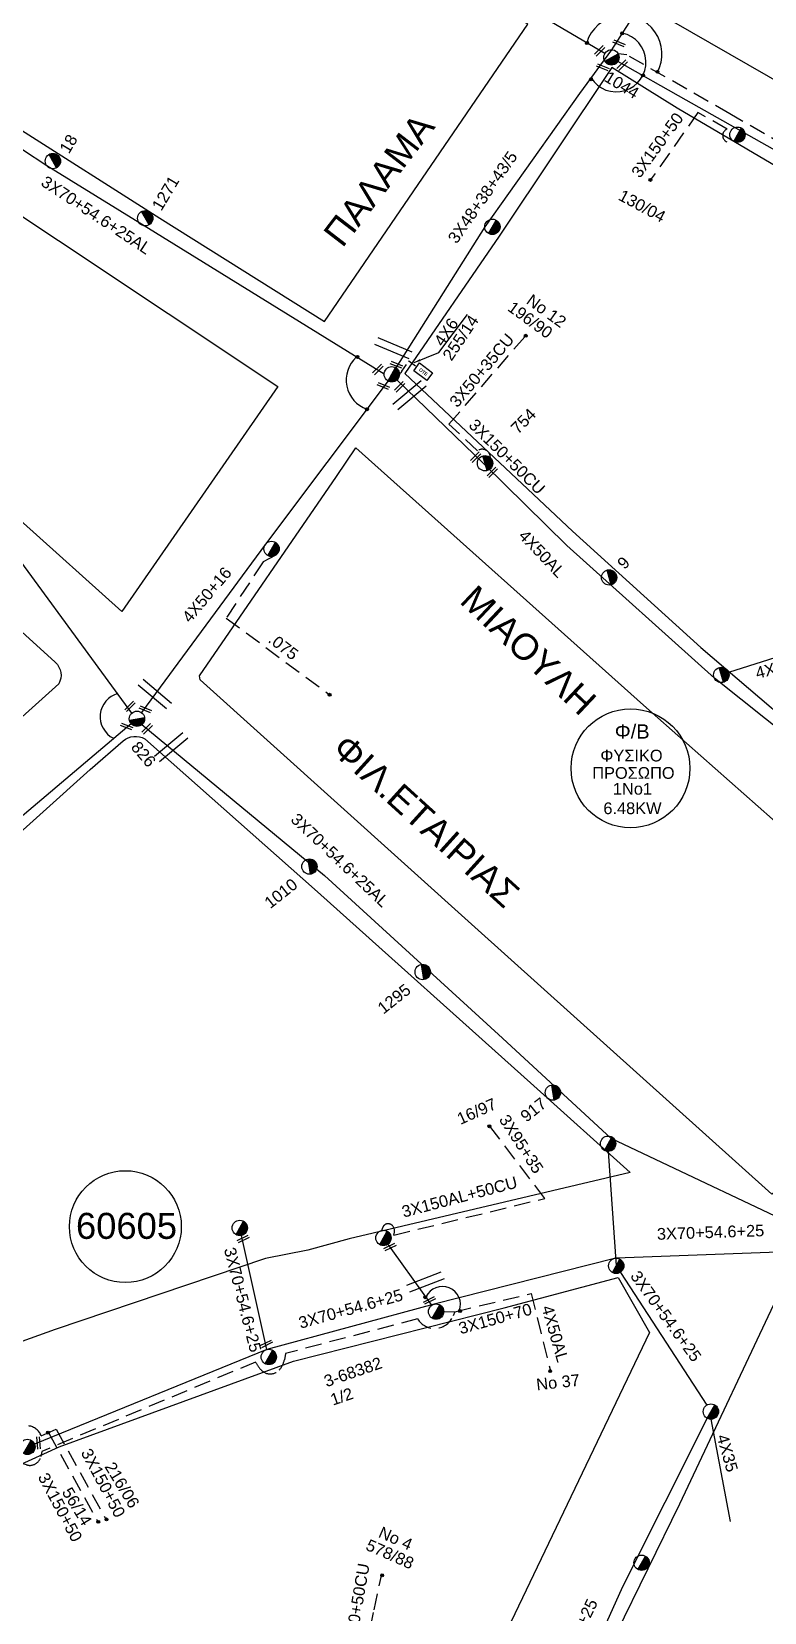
# Model space of a CAD drawing. Header units: millimetres. Extents: x 898 to 5598, y 789 to 3443.
# Drawn here: x 1955.3 to 2067.9, y 1443 to 1685.9 of the extents above; entities that cross this region are included whole.
import ezdxf
from ezdxf.enums import TextEntityAlignment as Align

# ---------------------------------------------------------------- set-up
doc = ezdxf.new("R2010")
doc.units = ezdxf.units.MM
doc.linetypes.add('DASHED', pattern=[19.05, 12.7, -6.35])
for name, color, linetype in [('4x50+13_5 ΕΝΑΕΡΙΑ', 7, 'SYN_LINE'), ('Pillar OTE', 7, 'Continuous'), ('Άγνωστα', 7, 'Continuous'), ('Γυμνά εναέρια ΧΤ (3Φ)   4x35CU', 7, 'Continuous'), ('Γυμνά εναέρια ΧΤ (3Φ)   4x50CU', 7, 'Continuous'), ('Γυμνά εναέρια ΧΤ και ΦΟΠ (3Φ)   4x50+16AL', 7, 'Continuous'), ('Επιγραφές - Σχήματα', 7, 'Continuous'), ('Καλώδια Χ.Τ. 3Χ50+35', 7, 'DASHED'), ('Καλώδια ΧΤ   3x150+50AL', 7, 'DASHED'), ('Καλώδια ΧΤ   3x150+50CU', 7, 'DASHED'), ('Καλώδια ΧΤ   3x150+70AL', 7, 'DASHED'), ('Καλώδια ΧΤ   3x150AL+50CU', 7, 'DASHED'), ('Καλώδια ΧΤ   3x95+35 XLPE', 7, 'DASHED'), ('Μηχανική τομή', 7, 'Continuous'), ('Στύλος ΦΜ', 7, 'Continuous'), ('Στύλος ΦΜ @ 1', 7, 'Continuous'), ('Συνδέσεις', 7, 'Continuous'), ('Συνεστραμμένα ΧΤ   3x70+54.6+25 AL', 7, 'SYN_LINE'), ('Τομή', 7, 'Continuous'), ('Υπόβαθρο ΔΕΗ', 7, 'Continuous'), ('Υπόγεια Καλώδια Δικτύου ΧΤ   .075', 7, 'DASHED'), ('Υπόγεια καλώδια Παροχών ΧΤ   4x50AL', 7, 'DASHED'), ('Υπόγεια καλώδια Παροχών ΧΤ   4x6', 7, 'DASHED')]:
    doc.layers.add(name, color=color, linetype=linetype)
doc.styles.add('ar', font='arial.ttf')
doc.styles.add('arial', font='arial.ttf')
doc.styles.get("Standard").update_dxf_attribs({"font": 'arial.ttf'})
doc.linetypes.add('SYN_LINE', pattern='A,0.5,-0.0001,["/\\/\\/\\/",Standard,S=0.1,R=0,X=0,Y=-0.05],-0.25', length=0.7501)
doc.dimstyles.new('ISO-25', dxfattribs={"dimtxt": 2.5, "dimasz": 2.5, "dimexe": 1.25, "dimexo": 0.625, "dimtad": 1, "dimtxsty": 'Standard', "dimcen": 2.5, "dimadec": 0, "dimazin": 0, "dimtfac": 1, "dimtmove": 0, "dimatfit": 3, "dimfxl": 1, "dimarcsym": 0})

# ---------------------------------------------------------------- blocks, each defined once
blk = doc.blocks.new('ΥΠΑΡΧΩΝ ΤΣΙΜΕΝΤΕΝΙΟΣ ΣΤΥΛΟΣ')
at = {"layer": 'Στύλος ΦΜ'}
blk.add_hatch(color=7, dxfattribs=at).paths.add_polyline_path([(-1.29, -2.28, 0.574793), (2.62, 0, 0.268822), (1.3, 2.27)])
at = {"layer": 'Στύλος ΦΜ', "color": 7}
blk.add_line((-1.29, -2.28), (1.3, 2.27), dxfattribs=at)
blk.add_circle((0, 0), 2.62, dxfattribs=at)
at = {"layer": 'Στύλος ΦΜ', "flags": 4}
for tag, p in [('ΑΡΙΘΜΟΣ', (-4.68, 8.05)), ('ΤΥΠΟΣ', (-4.91, 3.03))]:
    blk.add_attdef(tag, p, '', height=4, dxfattribs=at)
blk = doc.blocks.new('ΜΗΧΑΝΙΚΗ ΤΟΜΗ')
at = {"layer": 'Μηχανική τομή', "ltscale": 40}
for p, q in [((-1.89, 0.78), (1.89, 0.78)), ((1.89, 0), (-1.89, 0))]:
    blk.add_line(p, q, dxfattribs=at)
blk = doc.blocks.new('ΤΟΜΗ')
at = {"layer": 'Τομή', "ltscale": 40}
for p, q in [((-5.68, 0), (5.68, 0)), ((5.68, -2.33), (-5.68, -2.33))]:
    blk.add_line(p, q, dxfattribs=at)
blk = doc.blocks.new('_ΣΥΝΔΕΣΗ')
at = {"layer": 'Συνδέσεις', "linetype": 'SYN_LINE', "ltscale": 40}
blk.add_hatch(color=256, dxfattribs=at).paths.add_polyline_path([(0.5, -0.01, 1), (-0.5, -0.01, 1)])
at = {"layer": 'Συνδέσεις'}
blk.add_circle((0, -0.01), 0.5, dxfattribs=at)
blk = doc.blocks.new('PILLAR ΟΤΕ')
at = {"layer": 'Pillar OTE', "ltscale": 40}
blk.add_lwpolyline([(-3.31, 2.02), (3.39, 2.02), (3.39, -1.99), (-3.31, -1.99)], close=True, dxfattribs=at)
at = {"layer": 'Pillar OTE', "insert": (-1.81, 0.71), "char_height": 1.3575, "width": 109.961, "attachment_point": 1}
blk.add_mtext('{\\fArial|b1|i0|c161|p34;OTE}', dxfattribs=at)

msp = doc.modelspace()

# ---------------------------------------------------------------- linework, layer by layer
at = {"layer": '4x50+13_5 ΕΝΑΕΡΙΑ', "color": 0, "linetype": 'Continuous', "ltscale": 0.2}
for centre, radius, start, end in [((2046.27, 1682.49), 5.92, 331.608, 162.8378), ((2045.16, 1681.24), 4.56, 211.9494, 78.3641)]:
    msp.add_arc(centre, radius, start, end, dxfattribs=at)
at = {"layer": 'Άγνωστα', "color": 173}
for points in [[(2094.79, 1755.87), (2078.25, 1733.08), (2056.46, 1701.94), (2044.45, 1683.15)], [(2044.45, 1683.15), (2039.53, 1676.42), (2024.94, 1655.94), (2011.29, 1634.28)]]:
    msp.add_lwpolyline(points, dxfattribs=at)
at = {"layer": 'Άγνωστα', "color": 62}
for points in [[(1970.73, 1581.23), (1947.04, 1613.47), (1917.94, 1639.86), (1895.65, 1659.52), (1887.82, 1666.79)], [(1970.6, 1579.57), (1936.76, 1550.95), (1910.01, 1527.57), (1890.99, 1510.79), (1876.97, 1497.28), (1872, 1493.17), (1863.35, 1471.58)]]:
    msp.add_lwpolyline(points, dxfattribs=at)
at = {"layer": 'Άγνωστα', "color": 1}
msp.add_lwpolyline([(2010.08, 1632.26), (1991.23, 1607.16), (1972.19, 1581.29)], dxfattribs=at)
at = {"layer": 'Άγνωστα', "color": 2, "linetype": 'SYN_LINE', "ltscale": 15}
msp.add_lwpolyline([(2016.83, 1490.22), (2009.38, 1500.56)], dxfattribs=at)
at = {"layer": 'Άγνωστα', "color": 5, "linetype": 'SYN_LINE', "ltscale": 20}
msp.add_lwpolyline([(2059.71, 1472.7), (2062.68, 1456.98)], dxfattribs=at)
at = {"layer": 'Άγνωστα'}
msp.add_circle((1969.71, 1502.3), 8.6, dxfattribs=at)
at = {"layer": 'Γυμνά εναέρια ΧΤ (3Φ)   4x35CU', "color": 62, "linetype": 'SYN_LINE', "ltscale": 15}
msp.add_lwpolyline([(2074.71, 1591.35), (2062.43, 1587.43)], dxfattribs=at)
at = {"layer": 'Γυμνά εναέρια ΧΤ (3Φ)   4x50CU', "color": 62, "linetype": 'Continuous', "ltscale": 0.2}
msp.add_lwpolyline([(2072.16, 1577.13), (2060.25, 1586.57), (2037.59, 1606.95), (2024.84, 1619.48), (2011.46, 1632.42)], dxfattribs=at)
at = {"layer": 'Γυμνά εναέρια ΧΤ και ΦΟΠ (3Φ)   4x50+16AL', "color": 151, "ltscale": 40}
msp.add_lwpolyline([(2043.41, 1682.59), (1981.51, 1719.02), (1958.74, 1730.93)], dxfattribs=at)
at = {"layer": 'Γυμνά εναέρια ΧΤ και ΦΟΠ (3Φ)   4x50+16AL', "color": 173}
msp.add_lwpolyline([(2136.54, 1628.77), (2109.71, 1645.33), (2082.8, 1660.23), (2055.89, 1675.4), (2045.42, 1681.36)], dxfattribs=at)
at = {"layer": 'Επιγραφές - Σχήματα', "color": 202}
msp.add_circle((2047.35, 1572.73), 9.13, dxfattribs=at)
at = {"layer": 'Επιγραφές - Σχήματα', "linetype": 'Continuous', "ltscale": 20}
msp.add_arc((2008.43, 1632.41), 4.77, 132.5101, 250.5863, dxfattribs=at)
at = {"layer": 'Καλώδια Χ.Τ. 3Χ50+35', "color": 62, "linetype": 'DASHED', "ltscale": 0.2}
msp.add_lwpolyline([(2019.44, 1625.62), (2031.25, 1639.2)], dxfattribs=at)
at = {"layer": 'Καλώδια ΧΤ   3x150+50AL', "color": 173, "linetype": 'DASHED', "ltscale": 0.2}
msp.add_lwpolyline([(2062.2, 1670.97), (2057.7, 1673.5), (2050.39, 1663.09)], dxfattribs=at)
at = {"layer": 'Καλώδια ΧΤ   3x150+50AL', "color": 151, "linetype": 'DASHED', "ltscale": 0.2}
msp.add_lwpolyline([(1910.77, 1435.41, -0.390471), (1910.77, 1435.41), (1907.32, 1434.58), (1903.83, 1446.6), (1920.59, 1455.48), (1921.45, 1454.31), (1951.62, 1469.86, 0.118855), (1952.59, 1470.7, -0.60388), (1956.76, 1470.16), (1959.07, 1471.16), (1966.72, 1457.35)], format="xyb", dxfattribs=at)
msp.add_lwpolyline([(1957.92, 1470.66), (1965.45, 1457.04)], dxfattribs=at)
at = {"layer": 'Καλώδια ΧΤ   3x150+50AL', "color": 173, "linetype": 'DASHED', "ltscale": 0.2}
msp.add_arc((2062.6, 1669.97), 1.08, 111.6859, 304.3637, dxfattribs=at)
at = {"layer": 'Καλώδια ΧΤ   3x150+50CU', "color": 62, "linetype": 'DASHED', "ltscale": 0.2}
msp.add_lwpolyline([(2023.85, 1621.54), (2019.44, 1625.62)], dxfattribs=at)
at = {"layer": 'Καλώδια ΧΤ   3x150+50CU', "color": 2, "ltscale": 0.2}
msp.add_lwpolyline([(2020.36, 1489.23), (2020.11, 1488.61, -0.615414), (2014.62, 1488.12), (1994.35, 1482.81), (1994.16, 1481.83, -0.137009), (1993.37, 1480.28, -0.439697), (1990.58, 1480.28, -0.067888), (1989.73, 1481.49), (1956.88, 1467.77), (1956.71, 1466.96, -0.44324), (1954.51, 1465.7, 0.00141), (1951.83, 1466.56), (1914.11, 1446.82)], format="xyb", dxfattribs=at)
at = {"layer": 'Καλώδια ΧΤ   3x150+50CU', "color": 85, "ltscale": 0.2}
msp.add_lwpolyline([(2005.8, 1433.03), (2007.93, 1443.39), (2009.12, 1448.88)], dxfattribs=at)
at = {"layer": 'Καλώδια ΧΤ   3x150+50CU', "color": 62, "linetype": 'DASHED', "ltscale": 0.2}
msp.add_arc((2024.56, 1620.51), 1.25, 357.2366, 124.9865, dxfattribs=at)
at = {"layer": 'Καλώδια ΧΤ   3x150+70AL', "color": 151, "ltscale": 0.2}
msp.add_lwpolyline([(2136.37, 1630.76, 0.001345), (2136.36, 1630.74), (2109.06, 1646.88), (2081.14, 1662.63), (2062.61, 1673.3), (2046.78, 1682.37), (2045.45, 1682.54)], format="xyb", dxfattribs=at)
at = {"layer": 'Καλώδια ΧΤ   3x150+70AL', "color": 2, "linetype": 'DASHED', "ltscale": 0.2}
msp.add_lwpolyline([(2018.65, 1489.24), (2020.36, 1489.23), (2032.08, 1492.01)], dxfattribs=at)
at = {"layer": 'Καλώδια ΧΤ   3x150AL+50CU', "color": 2, "ltscale": 0.2}
msp.add_lwpolyline([(2009.11, 1501.7), (2009.27, 1502.16, -0.570879), (2010.75, 1502.46, -0.306089), (2010.95, 1501), (2034.17, 1506.63)], format="xyb", dxfattribs=at)
at = {"layer": 'Καλώδια ΧΤ   3x150AL+50CU', "color": 0, "linetype": 'Continuous', "ltscale": 0.2}
msp.add_arc((1969.54, 1580.66), 3.7, 105.0405, 243.4279, dxfattribs=at)
at = {"layer": 'Καλώδια ΧΤ   3x95+35 XLPE', "color": 2, "ltscale": 0.2}
msp.add_lwpolyline([(2034.17, 1506.63), (2025.7, 1517.75)], dxfattribs=at)
at = {"layer": 'Συνεστραμμένα ΧΤ   3x70+54.6+25 AL', "color": 1, "ltscale": 20}
msp.add_lwpolyline([(2009.48, 1633.28), (1972.6, 1656.1), (1957.66, 1665.3), (1946.35, 1672.67), (1923.93, 1688.91)], dxfattribs=at)
at = {"layer": 'Συνεστραμμένα ΧΤ   3x70+54.6+25 AL', "color": 5, "ltscale": 20}
msp.add_lwpolyline([(1972.27, 1579.45), (2000.33, 1556.28), (2027.05, 1531.82), (2044.35, 1515.91), (2078.3, 1499.81)], dxfattribs=at)
at = {"layer": 'Συνεστραμμένα ΧΤ   3x70+54.6+25 AL', "color": 5, "linetype": 'SYN_LINE', "ltscale": 20}
for points in [[(2043.91, 1513.87), (2045.16, 1496.28), (2059.07, 1474.86)], [(2059.13, 1472.85), (2046.1, 1446.93), (2035.35, 1423.03)]]:
    msp.add_lwpolyline(points, dxfattribs=at)
at = {"layer": 'Συνεστραμμένα ΧΤ   3x70+54.6+25 AL', "color": 27, "linetype": 'SYN_LINE', "ltscale": 20}
for points in [[(1991.45, 1483.41), (1987.56, 1500.95)], [(2044.91, 1497.4), (2017.18, 1490.38), (1991.45, 1483.41), (1955.77, 1468.89)], [(2078.34, 1498.71), (2045.15, 1497.46), (2044.91, 1497.4)]]:
    msp.add_lwpolyline(points, dxfattribs=at)
at = {"layer": 'Συνεστραμμένα ΧΤ   3x70+54.6+25 AL', "color": 0, "linetype": 'Continuous', "ltscale": 0.2}
msp.add_arc((2018.43, 1490.32), 2.79, 340.2821, 154.9128, dxfattribs=at)
at = {"layer": 'Υπόβαθρο ΔΕΗ'}
for points in [[(2111.81, 1667.07), (2152.38, 1708.02), (2166.47, 1699.03), (2183.16, 1688.38), (2135.59, 1641.2), (2089.01, 1667.33), (2050.87, 1689.16), (2083.29, 1735.86), (2089.75, 1746.71), (2145.07, 1712.85), (2103.51, 1670.23)], [(2000.32, 1641.4), (2024.23, 1676.38), (2031.56, 1687.1), (1966.54, 1725.21), (1958.28, 1729.87), (1929.59, 1695.06), (1930.2, 1685.73), (1975.01, 1657.29), (2000.32, 1641.4)], [(2072.81, 1578.79), (2096.69, 1602.56), (2126.59, 1633.25), (2085.76, 1655.78), (2054.54, 1674.18), (2044.48, 1680.41), (2027.16, 1654.53), (2012.65, 1633.38), (2038.42, 1609.17), (2058.17, 1591.32), (2072.81, 1578.79)], [(1906.61, 1652.99), (1911, 1675.06), (1925.7, 1676.29), (1993.17, 1631.42), (1969.17, 1596.85), (1906.61, 1652.99)], [(2017.91, 1636.61), (2022.28, 1642.45)], [(1981.12, 1586.92), (2002.15, 1617.57), (2005.16, 1621.97), (2049.36, 1582.46), (2093.39, 1543.5), (2103.21, 1535.34), (2103.19, 1528.06), (2069.08, 1507.31), (2023.43, 1548.3), (1981.19, 1586.33), (1981.12, 1586.92)], [(2141.98, 1435.8), (2093.39, 1483.55), (2080.16, 1496.69), (2071.03, 1493.88), (2054.89, 1459.65), (2040.26, 1429.83), (2089.81, 1409.45), (2110.9, 1401.02), (2141.98, 1435.8)], [(2045.46, 1494.51), (2050.29, 1486.03), (2023.86, 1430.81), (1985.99, 1438.3), (1975.46, 1440.38), (1946.45, 1440.1), (1921.45, 1439.41), (1912.82, 1439.23), (1912.03, 1443.59), (1925.58, 1451.94), (1946.46, 1462.52), (1959.53, 1468.45), (1995.58, 1481.64), (2027.92, 1489.83), (2045.46, 1494.51)]]:
    msp.add_lwpolyline(points, dxfattribs=at)
for points in [[(1881.01, 1515.16), (1876.7, 1518.6), (1903.46, 1635.65, -0.706227), (1907.16, 1636.08), (1958.95, 1589.02, -0.352825), (1959.47, 1585.71), (1906.81, 1538.37), (1881.01, 1515.16)], [(1972.73, 1577.27), (1999.23, 1553.77), (2032.48, 1523.93), (2047.3, 1510.62), (2004.13, 1500.44), (1997.74, 1498.68), (1991.25, 1497.39), (1958.95, 1486.49), (1946.64, 1482.1), (1941.95, 1479.9), (1915.28, 1475.56), (1899.96, 1463.19), (1876.73, 1483.88, -0.23202), (1874.19, 1490.1, -0.285813), (1877.31, 1494.41), (1899.13, 1513.87), (1932.32, 1543.76), (1950.34, 1559.98), (1964.31, 1572.56), (1969.39, 1576.94, -0.316025), (1972.73, 1577.27, 0.047555)]]:
    msp.add_lwpolyline(points, format="xyb", dxfattribs=at)
at = {"layer": 'Υπόγεια Καλώδια Δικτύου ΧΤ   .075', "color": 1, "ltscale": 0.2}
msp.add_lwpolyline([(1992.85, 1605.48), (1990.87, 1604.44), (1985.21, 1595.83), (2001.1, 1584.03)], dxfattribs=at)
at = {"layer": 'Υπόγεια καλώδια Παροχών ΧΤ   4x50AL', "color": 2, "ltscale": 0.2}
msp.add_lwpolyline([(2032.08, 1492.01), (2035.04, 1480.12)], dxfattribs=at)
at = {"layer": 'Υπόγεια καλώδια Παροχών ΧΤ   4x6', "color": 1, "linetype": 'DASHED', "ltscale": 0.1}
msp.add_lwpolyline([(2011.62, 1633.58, 0.592325), (2012.2, 1633.74), (2013.3, 1635.34), (2014.44, 1634.5)], format="xyb", dxfattribs=at)

# ---------------------------------------------------------------- block references
at = {"layer": 'Pillar OTE', "xscale": 0.375, "yscale": 0.375, "zscale": 0.375, "rotation": 322.6748597932172}
msp.add_blockref('PILLAR ΟΤΕ', (2015.47, 1633.67), dxfattribs=at)
at = {"layer": 'Μηχανική τομή'}
for p, xscale, yscale, zscale, rotation in [((2042.75, 1682.84), 0.4999999999999997, 0.4999999999999997, 0.4999999999999997, 44.76104640309429), ((2045.64, 1684.32), 0.4999999999999994, 0.4999999999999994, 0.4999999999999994, 158.0723474601361), ((2043.17, 1680.64), 0.4999999999999994, 0.4999999999999994, 0.4999999999999994, 158.0723474601361), ((2046.22, 1680.65), 0.4999999999999997, 0.4999999999999997, 0.4999999999999997, 44.76104640309429), ((2011.45, 1634.92), 0.4999999999999994, 0.4999999999999994, 0.4999999999999994, 158.0723474601361), ((2008.66, 1633.87), 0.4999999999999997, 0.4999999999999997, 0.4999999999999997, 44.76104640309429), ((2009.42, 1631.66), 0.4999999999999994, 0.4999999999999994, 0.4999999999999994, 158.0723474601361), ((2012.01, 1631.22), 0.4999999999999997, 0.4999999999999997, 0.4999999999999997, 44.76104640309429), ((2023.68, 1620.4), 0.4999999999999997, 0.4999999999999997, 0.4999999999999997, 44.76104640309429), ((2026.26, 1618.07), 0.4999999999999997, 0.4999999999999997, 0.4999999999999997, 44.76104640309429), ((1970.57, 1582.11), 0.4999999999999997, 0.4999999999999997, 0.4999999999999997, 44.76104640309429), ((1972.87, 1581.97), 0.4999999999999994, 0.4999999999999994, 0.4999999999999994, 158.0723474601361), ((1969.99, 1579.34), 0.4999999999999994, 0.4999999999999994, 0.4999999999999994, 158.0723474601361), ((1973.19, 1578.65), 0.4999999999999997, 0.4999999999999997, 0.4999999999999997, 44.76104640309429), ((1987.9, 1500.22), 0.4999999999999997, 0.4999999999999997, 0.4999999999999997, 25.9470046643539), ((2010.46, 1499.01), 0.4999999999999997, 0.4999999999999997, 0.4999999999999997, 25.9470046643539), ((2016.55, 1490.78), 0.4999999999999997, 0.4999999999999997, 0.4999999999999997, 25.9470046643539), ((1991.47, 1484.11), 0.4999999999999997, 0.4999999999999997, 0.4999999999999997, 25.9470046643539), ((1956.56, 1469.08), 0.4999999999999996, 0.4999999999999996, 0.4999999999999996, 94.77488665358612)]:
    msp.add_blockref('ΜΗΧΑΝΙΚΗ ΤΟΜΗ', p, dxfattribs=dict(at, xscale=xscale, yscale=yscale, zscale=zscale, rotation=rotation))
at = {"layer": 'Στύλος ΦΜ @ 1', "ltscale": 40}
ref = msp.add_blockref('ΥΠΑΡΧΩΝ ΤΣΙΜΕΝΤΕΝΙΟΣ ΣΤΥΛΟΣ', (2044.42, 1681.98), dxfattribs=dict(at, xscale=0.449999999999818, yscale=0.449999999999818, zscale=0.449999999999818, rotation=328.5135150781622))
ref.add_attrib('ΤΥΠΟΣ', '1044', (2043.16, 1678.44), dxfattribs={"layer": 'Στύλος ΦΜ', "height": 1.8, "rotation": 328.5135, "flags": 4})
at = {"layer": 'Στύλος ΦΜ @ 1', "ltscale": 40, "xscale": 0.4499999999998181, "yscale": 0.4499999999998181, "zscale": 0.4499999999998181}
for p in [(2063.79, 1670.1), (2026.12, 1655.94), (2010.66, 1633.28), (1992.18, 1606.45), (2043.91, 1515.05), (1987.3, 1502.1), (2009.38, 1500.56), (2045.15, 1496.28), (2017.47, 1489.24), (1991.76, 1482.27), (2059.71, 1473.88), (1954.65, 1468.45), (2049.06, 1450.65)]:
    msp.add_blockref('ΥΠΑΡΧΩΝ ΤΣΙΜΕΝΤΕΝΙΟΣ ΣΤΥΛΟΣ', p, dxfattribs=at)
at = {"layer": 'Στύλος ΦΜ @ 1', "ltscale": 40}
ref = msp.add_blockref('ΥΠΑΡΧΩΝ ΤΣΙΜΕΝΤΕΝΙΟΣ ΣΤΥΛΟΣ', (1958.57, 1666.05), dxfattribs=dict(at, xscale=0.4499999999998181, yscale=0.4499999999998181, zscale=0.4499999999998181, rotation=59.25609242843363))
ref.add_attrib('ΤΥΠΟΣ', '18', (1961.03, 1667.04), dxfattribs={"layer": 'Στύλος ΦΜ', "height": 1.8, "rotation": 59.2561, "flags": 4})
ref = msp.add_blockref('ΥΠΑΡΧΩΝ ΤΣΙΜΕΝΤΕΝΙΟΣ ΣΤΥΛΟΣ', (1972.77, 1657.26), dxfattribs=dict(at, xscale=0.4499999999998181, yscale=0.4499999999998181, zscale=0.4499999999998181, rotation=59.25609242843363))
ref.add_attrib('ΤΥΠΟΣ', '1271', (1975.23, 1658.25), dxfattribs={"layer": 'Στύλος ΦΜ', "height": 1.8, "rotation": 59.2561, "flags": 4})
ref = msp.add_blockref('ΥΠΑΡΧΩΝ ΤΣΙΜΕΝΤΕΝΙΟΣ ΣΤΥΛΟΣ', (2024.99, 1619.61), dxfattribs=dict(at, xscale=0.449999999999818, yscale=0.449999999999818, zscale=0.449999999999818, rotation=45.56165238900967))
ref.add_attrib('ΤΥΠΟΣ', '754', (2030.06, 1623.97), dxfattribs={"layer": 'Στύλος ΦΜ', "height": 1.8, "rotation": 45.5617, "flags": 4})
ref = msp.add_blockref('ΥΠΑΡΧΩΝ ΤΣΙΜΕΝΤΕΝΙΟΣ ΣΤΥΛΟΣ', (2044.06, 1602.06), dxfattribs=dict(at, xscale=0.449999999999818, yscale=0.449999999999818, zscale=0.449999999999818, rotation=45.56165238900967))
ref.add_attrib('ΤΥΠΟΣ', '9', (2046.42, 1603.18), dxfattribs={"layer": 'Στύλος ΦΜ', "height": 1.8, "rotation": 45.5617, "flags": 4})
at = {"layer": 'Στύλος ΦΜ @ 1', "ltscale": 40, "xscale": 0.449999999999818, "yscale": 0.449999999999818, "zscale": 0.449999999999818, "rotation": 45.56165238900967}
msp.add_blockref('ΥΠΑΡΧΩΝ ΤΣΙΜΕΝΤΕΝΙΟΣ ΣΤΥΛΟΣ', (2061.31, 1587.08), dxfattribs=at)
at = {"layer": 'Στύλος ΦΜ @ 1', "ltscale": 40}
ref = msp.add_blockref('ΥΠΑΡΧΩΝ ΤΣΙΜΕΝΤΕΝΙΟΣ ΣΤΥΛΟΣ', (1971.5, 1580.34), dxfattribs=dict(at, xscale=0.449999999999818, yscale=0.449999999999818, zscale=0.449999999999818, rotation=310.7916692443241))
ref.add_attrib('ΤΥΠΟΣ', '826', (1970.46, 1575.9), dxfattribs={"layer": 'Στύλος ΦΜ', "height": 1.8, "rotation": 310.7917, "flags": 4})
ref = msp.add_blockref('ΥΠΑΡΧΩΝ ΤΣΙΜΕΝΤΕΝΙΟΣ ΣΤΥΛΟΣ', (1998.01, 1557.63), dxfattribs=dict(at, xscale=0.4499999999998181, yscale=0.4499999999998181, zscale=0.4499999999998181, rotation=38.41933220063901))
ref.add_attrib('ΤΥΠΟΣ', '1010', (1991.98, 1551.07), dxfattribs={"layer": 'Στύλος ΦΜ', "height": 1.8, "rotation": 38.4193, "flags": 4})
ref = msp.add_blockref('ΥΠΑΡΧΩΝ ΤΣΙΜΕΝΤΕΝΙΟΣ ΣΤΥΛΟΣ', (2015.41, 1541.43), dxfattribs=dict(at, xscale=0.4499999999998181, yscale=0.4499999999998181, zscale=0.4499999999998181, rotation=38.41933220063901))
ref.add_attrib('ΤΥΠΟΣ', '1295', (2009.38, 1534.87), dxfattribs={"layer": 'Στύλος ΦΜ', "height": 1.8, "rotation": 38.4193, "flags": 4})
ref = msp.add_blockref('ΥΠΑΡΧΩΝ ΤΣΙΜΕΝΤΕΝΙΟΣ ΣΤΥΛΟΣ', (2035.42, 1522.9), dxfattribs=dict(at, xscale=0.4499999999998181, yscale=0.4499999999998181, zscale=0.4499999999998181, rotation=38.41933220063901))
ref.add_attrib('ΤΥΠΟΣ', '917', (2031.34, 1518.26), dxfattribs={"layer": 'Στύλος ΦΜ', "height": 1.8, "rotation": 38.4193, "flags": 4})
at = {"layer": 'Συνδέσεις', "xscale": 0.4499999999999886, "yscale": 0.4499999999999886, "zscale": 0.4499999999999886}
for p in [(2046.07, 1685.68), (2040.68, 1684.19), (2041.29, 1678.61), (2049.27, 1679.22), (2051.5, 1679.77), (2050.41, 1663.16), (2031.25, 1639.21), (2005.37, 1635.95), (2006.85, 1627.92), (2001.1, 1584.04), (2025.66, 1517.72), (2015.81, 1491.46), (2021.13, 1489.34), (2035, 1480.11), (1957.84, 1470.65), (1966.81, 1457.32), (1965.55, 1456.94), (2009.18, 1448.72)]:
    msp.add_blockref('_ΣΥΝΔΕΣΗ', p, dxfattribs=at)
at = {"layer": 'Τομή'}
for p, xscale, yscale, zscale, rotation in [((2011.14, 1637.84), 0.5, 0.5, 0.5, 337.4897891152876), ((2013.01, 1630.51), 0.5, 0.5, 0.5, 39.8320242081554), ((1974.62, 1584.59), 0.5, 0.5, 0.5, 320.0559013844359), ((1976.37, 1576.43), 0.5, 0.5, 0.5, 39.8320242081554), ((2015.62, 1494.34), 0.4999999999999999, 0.4999999999999999, 0.4999999999999999, 21.13432609720302)]:
    msp.add_blockref('ΤΟΜΗ', p, dxfattribs=dict(at, xscale=xscale, yscale=yscale, zscale=zscale, rotation=rotation))

# ---------------------------------------------------------------- texts
at = {"ltscale": 40, "char_height": 4, "width": 94.4586, "attachment_point": 1, "style": 'arial'}
for s, insert, rotation in [('ΠAΛAMA', (1999.9, 1655.02), 52.4611), ('MIAOYΛH', (2023.67, 1601.17), 316.7089), ('ΦIΛ.ETAIPIAΣ', (2003.88, 1578.31), 317.7621)]:
    msp.add_mtext(s, dxfattribs=dict(at, insert=insert, rotation=rotation))
at = {"layer": 'Άγνωστα', "ltscale": 40, "char_height": 1.8, "attachment_point": 1, "style": 'arial'}
for s, insert, width, rotation in [('3X150+50', (2047.34, 1664.37), 31.6072, 53.8684), ('3X48+38+43/5', (2019.15, 1654.25), 31.6072, 55.039), ('130/04', (2046.18, 1661.76), 7.1535, 331.7336), ('No 12', (2032.25, 1645.72), 7.1535, 324.0171), ('255/14', (2018.34, 1636.21), 7.1535, 56.109), ('196/90', (2029.36, 1644.64), 7.1535, 324.0171), ('4Χ6', (2017.01, 1638.42), 7.1535, 56.109), ('3X50+35CU', (2019.36, 1629.21), 31.6072, 49.8747), ('4X50+16', (1978.27, 1596.12), 31.6072, 49.8747), ('4X35', (2066.37, 1588.2), 31.6072, 14.6178), ('16/97', (2020.47, 1519.56), 7.1535, 24.1385), ('\\pt12.6;3X95+35', (2028.57, 1519.75), 31.6072, 302.9706), ('3X70+54.6+25', (2051.38, 1502.07), 31.6072, 1.9487), ('3X70+54.6+25', (1986.6, 1499.28), 31.6072, 284.2509), ('3X70+54.6+25', (2048.69, 1495.75), 31.6072, 305.9942), ('3X70+54.6+25', (1996.15, 1488.34), 31.6072, 15.5447), ('3X150+70', (2020.76, 1487.48), 31.6072, 15.5447), ('3-68382 1/2', (2000.04, 1479.32), 7.1535, 18.9756), ('No 37', (2032.77, 1478.92), 7.1535, 6.3104), ('\\pt12.6;4X35', (2062.3, 1470.57), 31.6072, 285.9701), ('3X150+50', (1964.41, 1468.44), 31.6072, 297.854), ('216/06', (1968, 1466.36), 7.1535, 301.1996), ('3X150+50', (1957.8, 1464.7), 31.6072, 297.854), ('56/14', (1961.43, 1462.46), 7.1535, 301.1996), ('No 4', (2009.18, 1456.29), 7.1535, 336.2817), ('578/88', (2007.23, 1454.35), 7.1535, 336.2817), ('3X70+54.6+25', (2033.65, 1430.43), 31.6072, 64.5066)]:
    msp.add_mtext(s, dxfattribs=dict(at, insert=insert, width=width, rotation=rotation))
at = {"layer": 'Άγνωστα', "insert": (1962.12, 1504.42), "char_height": 4, "attachment_point": 1}
msp.add_mtext_dynamic_manual_height_columns('60605', width=8.4293, gutter_width=12.5, heights=[0], dxfattribs=at)
at = {"layer": 'Επιγραφές - Σχήματα', "color": 1, "style": 'ar'}
for s, height, p in [('Φ/Β', 2.2, (2047.61, 1578.44)), ('ΦΥΣΙΚΟ ', 1.8, (2047.85, 1574.69)), ('1No1', 1.8, (2047.65, 1569.57)), ('6.48KW', 1.8, (2047.65, 1566.59))]:
    msp.add_text(s, height=height, dxfattribs=at).set_placement(p, align=Align.MIDDLE)
at = {"layer": 'Επιγραφές - Σχήματα', "color": 1, "insert": (2041.47, 1572.92), "char_height": 1.8, "width": 12.958, "attachment_point": 1}
msp.add_mtext('ΠΡΟΣΩΠΟ', dxfattribs=at)
at = {"layer": 'Καλώδια ΧΤ   3x150+50CU', "ltscale": 0.2, "char_height": 1.8, "width": 31.6072, "attachment_point": 1, "style": 'arial'}
for insert, rotation in [((2023.62, 1626.6), 315.3582), ((2002.91, 1435.75), 80.1935)]:
    msp.add_mtext('3X150+50CU', dxfattribs=dict(at, insert=insert, rotation=rotation))
at = {"layer": 'Καλώδια ΧΤ   3x150AL+50CU', "ltscale": 0.2, "insert": (2012.02, 1505.42), "char_height": 1.8, "width": 31.6072, "attachment_point": 1, "rotation": 14.7641, "style": 'arial'}
msp.add_mtext('3X150AL+50CU', dxfattribs=at)
at = {"layer": 'Συνεστραμμένα ΧΤ   3x70+54.6+25 AL', "ltscale": 20, "char_height": 1.8, "width": 31.6072, "attachment_point": 1, "style": 'arial'}
for insert, rotation in [((1957.58, 1663.9), 326.5103), ((1996.23, 1566.01), 316.5126)]:
    msp.add_mtext('3X70+54.6+25AL', dxfattribs=dict(at, insert=insert, rotation=rotation))
at = {"layer": 'Υπόγεια Καλώδια Δικτύου ΧΤ   .075', "ltscale": 0.2, "insert": (1992.62, 1593.65), "char_height": 1.8, "width": 31.6072, "attachment_point": 1, "rotation": 322.5149, "style": 'arial'}
msp.add_mtext('.075', dxfattribs=at)
at = {"layer": 'Υπόγεια καλώδια Παροχών ΧΤ   4x50AL', "ltscale": 0.2, "char_height": 1.8, "width": 31.6072, "attachment_point": 1, "style": 'arial'}
for s, insert, rotation in [('4X50AL', (2031.33, 1609.58), 313.5067), ('\\pt12.6;4X50AL', (2035.4, 1490.39), 285.9701)]:
    msp.add_mtext(s, dxfattribs=dict(at, insert=insert, rotation=rotation))

# ---------------------------------------------------------------- leaders
at = {"layer": 'Επιγραφές - Σχήματα', "ltscale": 40}
msp.add_leader([(2014.08, 1635.09), (2017.91, 1636.61)], dimstyle='ISO-25', override={"dimasz": 1, "dimtad": 0}, dxfattribs=at)

doc.saveas('drawing.dxf')
